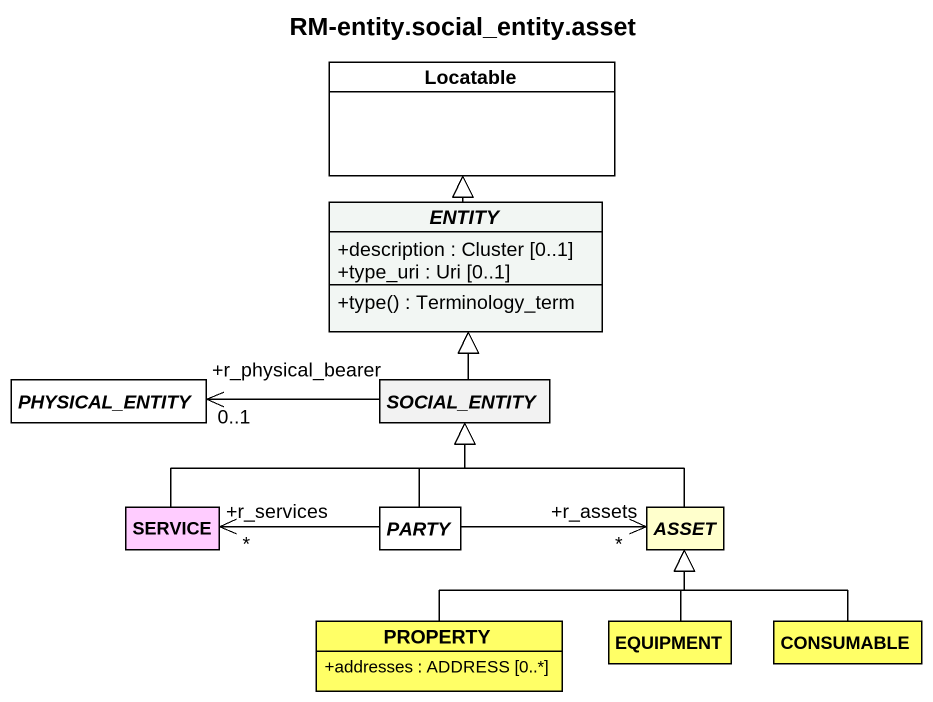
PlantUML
@startuml
title RM-entity.social_entity.asset
hide circle
hide empty members
skinparam classAttributeIconSize 0
class Locatable #FFFFFF
abstract class "ENTITY" as ENTITY_ #F2F6F3 {
  +description : Cluster [0..1]
  +type_uri : Uri [0..1]
  +type() : Terminology_term
}
abstract class PHYSICAL_ENTITY #FFFFFF
abstract class SOCIAL_ENTITY #F2F2F2
class SERVICE #FFCCFF
abstract class PARTY
abstract class ASSET #FFFFCC
class PROPERTY #FFFF66 {
  +addresses : ADDRESS [0..*]
}
class EQUIPMENT #FFFF66
class CONSUMABLE #FFFF66
ENTITY_ -up-|> Locatable
SOCIAL_ENTITY -up-|> ENTITY_
SOCIAL_ENTITY -left-> "+r_physical_bearer\n0..1" PHYSICAL_ENTITY
SERVICE -right-|> SOCIAL_ENTITY
PARTY -up-|> SOCIAL_ENTITY
PARTY -left-> "+r_services\n*" SERVICE
PARTY -right-> "+r_assets\n*" ASSET
ASSET -left-|> SOCIAL_ENTITY
PROPERTY -right-|> ASSET
EQUIPMENT -up-|> ASSET
CONSUMABLE -up-|> ASSET
@enduml
